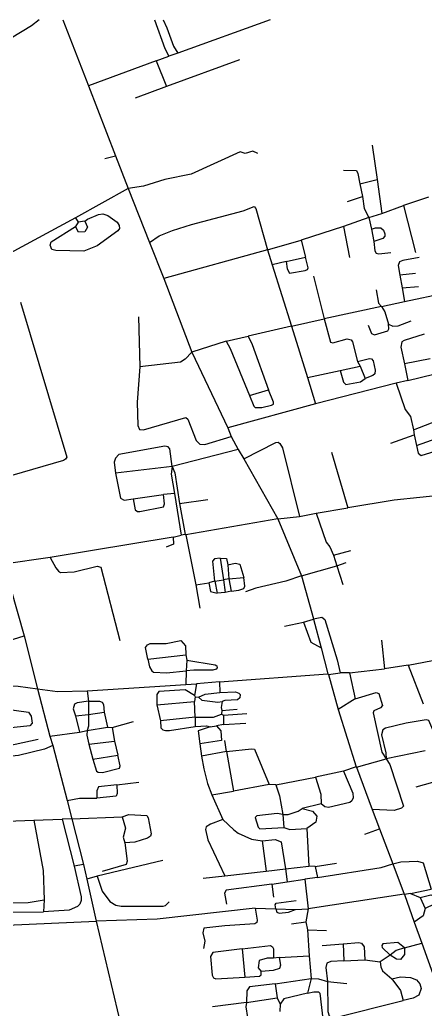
# Model space of a CAD drawing. Header units: inches. Extents: x 13525472 to 13532952, y 3654447 to 3658947.
# Drawn here: x 13529988 to 13531128, y 3656163 to 3658947 of the extents above; entities that cross this region are included whole.
import ezdxf

# ---------------------------------------------------------------- set-up
doc = ezdxf.new("R2010")
doc.units = ezdxf.units.IN
doc.header["$MEASUREMENT"] = 0

msp = doc.modelspace()

# ---------------------------------------------------------------- linework, layer by layer
for points in [[(13530042.3, 3658947.2), (13530021.1, 3658930.2), (13529839.2, 3658820.1), (13529717.7, 3658778.5), (13529669.7, 3658767.6)], [(13530109.7, 3658947.2), (13530181.8, 3658761.8)], [(13530367, 3658947.2), (13530396.2, 3658866.2), (13530407, 3658844.6)], [(13530391.1, 3658947.2), (13530402.1, 3658924.6), (13530420.6, 3658873.1), (13530432.3, 3658853.5)], [(13530692.5, 3658947.2), (13530432.3, 3658853.5)], [(13530371.5, 3658831.4), (13530181.8, 3658761.8)], [(13530371.5, 3658831.4), (13530407, 3658844.6)], [(13530371.5, 3658831.4), (13530401.1, 3658759.8)], [(13530605.7, 3658834.1), (13530401.1, 3658759.8)], [(13530432.3, 3658853.5), (13530407, 3658844.6)], [(13530181.8, 3658761.8), (13530257.2, 3658564.8)], [(13530401.1, 3658759.8), (13530312.7, 3658727.1)], [(13530657.7, 3658571.1), (13530643.1, 3658577.7), (13530622, 3658570.6), (13530608.3, 3658575.6), (13530470.6, 3658512.7), (13530395.8, 3658497.8), (13530336.1, 3658478.8), (13530292.8, 3658472.2)], [(13530978.7, 3658594.6), (13530993.6, 3658498)], [(13530227.7, 3658556.6), (13530257.2, 3658564.8)], [(13530257.2, 3658564.8), (13530292.8, 3658472.2)], [(13530898.7, 3658523.6), (13530935.1, 3658523), (13530939.1, 3658515.1), (13530944.3, 3658485.4)], [(13530944.3, 3658485.4), (13530993.6, 3658498)], [(13530993.6, 3658498), (13531006.1, 3658402.3)], [(13530292.8, 3658472.2), (13530145.2, 3658389.6)], [(13530292.8, 3658472.2), (13530352.7, 3658320.6)], [(13530944.3, 3658485.4), (13530952.3, 3658449.5)], [(13530909.7, 3658436.1), (13530952.3, 3658449.5)], [(13530952.3, 3658449.5), (13530956.2, 3658415.7), (13530969.6, 3658390.8)], [(13531137.7, 3658448.1), (13531067.2, 3658424.5)], [(13530352.7, 3658320.6), (13530379.7, 3658339.1), (13530417.7, 3658354), (13530471.3, 3658371.4), (13530616.1, 3658409.9), (13530647, 3658421.6), (13530651.9, 3658416.3), (13530684.5, 3658299.9)], [(13531006.1, 3658402.3), (13531067.2, 3658424.5)], [(13531067.2, 3658424.5), (13531100.7, 3658292.6)], [(13530145.2, 3658389.6), (13529819.6, 3658214.4), (13529721.6, 3658167.6)], [(13530170.7, 3658380.1), (13530178.7, 3658386.5), (13530209.1, 3658399.7), (13530221.3, 3658400.9), (13530236.2, 3658396.1), (13530261.7, 3658377.3), (13530267.7, 3658368.1), (13530268.2, 3658359.8), (13530264.2, 3658353.1), (13530206.1, 3658310.8), (13530168.2, 3658295.7), (13530089.2, 3658297.7), (13530078.2, 3658301.2), (13530073.2, 3658313.2), (13530076.9, 3658322.1), (13530144.7, 3658365.6)], [(13530145.2, 3658389.6), (13530152.2, 3658378.1)], [(13530969.6, 3658390.8), (13530898.1, 3658365.3)], [(13530969.6, 3658390.8), (13531006.1, 3658402.3)], [(13530969.6, 3658390.8), (13530977.5, 3658358.2)], [(13530170.7, 3658380.1), (13530178.4, 3658363.4), (13530171.1, 3658350.1), (13530153.4, 3658349.5), (13530144.7, 3658365.6)], [(13530152.2, 3658378.1), (13530144.7, 3658365.6)], [(13530170.7, 3658380.1), (13530152.2, 3658378.1)], [(13530898.1, 3658365.3), (13530779.9, 3658326.7)], [(13530898.1, 3658365.3), (13530915.7, 3658278.6)], [(13530977.5, 3658358.2), (13530988.5, 3658361.7), (13531003.1, 3658361.9), (13531011.4, 3658355.5), (13531014.7, 3658345.1), (13531014.6, 3658338), (13531009.6, 3658331.8), (13530983.6, 3658323)], [(13530977.5, 3658358.2), (13530983.6, 3658323)], [(13530684.5, 3658299.9), (13530779.9, 3658326.7)], [(13530779.9, 3658326.7), (13530791.7, 3658279.3)], [(13530352.7, 3658320.6), (13530393.3, 3658218.9)], [(13530684.5, 3658299.9), (13530393.3, 3658218.9)], [(13530684.5, 3658299.9), (13530697.6, 3658257.5)], [(13530983.6, 3658323), (13530986.8, 3658297.2), (13530990.8, 3658290.8), (13530998.1, 3658288.8), (13531031.7, 3658292.6)], [(13530737.4, 3658266.9), (13530791.7, 3658279.3)], [(13530737.4, 3658266.9), (13530740.1, 3658246.6), (13530747, 3658234.4), (13530791.1, 3658241.7), (13530797.2, 3658244.5), (13530799.3, 3658249.2), (13530791.7, 3658279.3)], [(13531111.7, 3658278.6), (13531065.6, 3658270.3), (13531055.8, 3658266.1), (13531052.1, 3658256.2), (13531057, 3658228.3)], [(13530737.4, 3658266.9), (13530697.6, 3658257.5)], [(13530697.6, 3658257.5), (13530752.3, 3658085.2)], [(13530393.3, 3658218.9), (13530472.2, 3658012)], [(13530813.7, 3658225.6), (13530843.9, 3658105.8)], [(13531100.7, 3658233.6), (13531057, 3658228.3)], [(13531057, 3658228.3), (13531063.9, 3658192.7)], [(13531063.9, 3658192.7), (13531109.7, 3658197.1)], [(13531063.9, 3658192.7), (13531070.3, 3658154.4)], [(13530990.4, 3658186.9), (13530996.9, 3658149.7), (13531005, 3658140.4)], [(13531070.3, 3658154.4), (13531185.8, 3658179.1)], [(13529990.2, 3658152.6), (13530120.4, 3657716.7), (13530116.7, 3657710.6), (13530110.8, 3657707.3), (13529907.1, 3657648.1)], [(13531005, 3658140.4), (13530843.9, 3658105.8)], [(13531005, 3658140.4), (13531070.3, 3658154.4)], [(13531005, 3658140.4), (13531015.2, 3658125.6), (13531025.2, 3658090.5)], [(13530321.7, 3658111.6), (13530325.8, 3657970.3)], [(13530752.3, 3658085.2), (13530843.9, 3658105.8)], [(13530843.9, 3658105.8), (13530861.5, 3658039.6), (13530868.2, 3658037.7), (13530908.8, 3658049.7), (13530920.5, 3658046.6), (13530924.1, 3658040.5), (13530937.7, 3657985.9)], [(13530752.3, 3658085.2), (13530630.4, 3658056.7)], [(13530752.3, 3658085.2), (13530797.1, 3657940.4)], [(13530968.2, 3658087.6), (13530977.5, 3658064.8), (13530985.9, 3658060.3), (13531023, 3658072.2), (13531025.9, 3658077.8), (13531025.2, 3658090.5)], [(13531025.2, 3658090.5), (13531037.5, 3658085.3), (13531051.9, 3658086.2), (13531089.2, 3658099.6)], [(13530568.9, 3658042.9), (13530630.4, 3658056.7)], [(13530630.4, 3658056.7), (13530641.9, 3658033.5), (13530687.6, 3657905.5)], [(13531125.7, 3658062.1), (13531068.8, 3658045), (13531062.7, 3658041.3), (13531060, 3658026.3), (13531069.7, 3657979.4)], [(13530568.9, 3658042.9), (13530472.2, 3658012)], [(13530568.9, 3658042.9), (13530579.6, 3658022.6), (13530633.9, 3657890.3)], [(13530472.2, 3658012), (13530453.2, 3657992.4), (13530440, 3657984.1), (13530325.8, 3657970.3)], [(13530472.2, 3658012), (13530573.2, 3657798.6)], [(13530937.7, 3657985.9), (13530971.9, 3657994.4), (13530977.5, 3657992.7), (13530981.8, 3657987.5), (13530987.5, 3657961), (13530986.8, 3657950.8), (13530981.2, 3657946.1), (13530959.7, 3657937.8)], [(13531142.5, 3657993.4), (13531069.7, 3657979.4)], [(13530325.8, 3657970.3), (13530318.7, 3657871.3), (13530319.7, 3657805.3), (13530325.3, 3657794.4), (13530336.1, 3657793.7), (13530455.4, 3657827.6), (13530461.2, 3657823.1), (13530484.6, 3657763.1), (13530494.8, 3657753), (13530508.7, 3657751.6), (13530582.2, 3657774.1)], [(13530889.1, 3657960.1), (13530945, 3657972.8)], [(13530937.7, 3657985.9), (13530945, 3657972.8)], [(13530945, 3657972.8), (13530959.7, 3657937.8)], [(13531069.7, 3657979.4), (13531079.9, 3657931.7)], [(13530797.1, 3657940.4), (13530889.1, 3657960.1)], [(13530797.1, 3657940.4), (13530819.8, 3657866.3)], [(13530889.1, 3657960.1), (13530898.8, 3657927.5), (13530904.9, 3657920.9), (13530946, 3657928.8), (13530959.7, 3657937.8)], [(13531079.9, 3657931.7), (13531152.5, 3657949.7)], [(13531046.5, 3657924.7), (13530819.8, 3657866.3)], [(13531079.9, 3657931.7), (13531046.5, 3657924.7)], [(13531046.5, 3657924.7), (13531071.8, 3657850.7), (13531087.3, 3657830.9), (13531095, 3657793.1)], [(13530633.9, 3657890.3), (13530687.6, 3657905.5)], [(13530633.9, 3657890.3), (13530646.4, 3657859.9), (13530650.2, 3657856), (13530669.1, 3657855.8), (13530696.5, 3657862.5), (13530701.3, 3657865.5), (13530702.1, 3657871.2), (13530687.6, 3657905.5)], [(13530819.8, 3657866.3), (13530573.2, 3657798.6)], [(13530573.2, 3657798.6), (13530582.2, 3657774.1)], [(13531095, 3657793.1), (13531145.8, 3657812.8), (13531160.1, 3657814.6)], [(13530582.2, 3657774.1), (13530602.2, 3657737.6)], [(13531031.7, 3657756.1), (13531097.4, 3657779.6)], [(13531095, 3657793.1), (13531097.4, 3657779.6)], [(13531097.4, 3657779.6), (13531104.1, 3657749.1)], [(13531104.1, 3657749.1), (13531175.1, 3657774.9)], [(13530416.4, 3657690.4), (13530410.3, 3657739.9), (13530405.1, 3657745.9), (13530395.7, 3657747.2), (13530266.4, 3657724.2), (13530257.1, 3657713.2), (13530253.3, 3657702.6), (13530257, 3657671.3)], [(13530618.2, 3657712.1), (13530708.6, 3657757.2), (13530715, 3657758.2), (13530719.7, 3657755.2), (13530727, 3657742.5), (13530774.8, 3657549.6)], [(13531104.1, 3657749.1), (13531108.9, 3657727.2), (13531116.8, 3657720.9), (13531183.5, 3657741.7)], [(13530602.2, 3657737.6), (13530416.4, 3657690.4)], [(13530602.2, 3657737.6), (13530618.2, 3657712.1)], [(13530865.2, 3657730.6), (13530910.5, 3657574.1)], [(13530416.4, 3657690.4), (13530257, 3657671.3)], [(13530416.4, 3657690.4), (13530414.2, 3657668.6), (13530423.2, 3657614.3)], [(13530416.4, 3657690.4), (13530424.4, 3657672), (13530437.7, 3657586.1)], [(13530618.2, 3657712.1), (13530713.5, 3657542.4)], [(13530257, 3657671.3), (13530271.6, 3657601.1), (13530281.7, 3657595.3), (13530307.3, 3657598.8)], [(13530307.3, 3657598.8), (13530392.2, 3657611.3)], [(13530307.3, 3657598.8), (13530313.1, 3657567.9), (13530318.8, 3657563.4), (13530325.8, 3657563.2), (13530392.1, 3657576.9), (13530395.3, 3657585), (13530392.2, 3657611.3)], [(13530423.2, 3657614.3), (13530392.2, 3657611.3)], [(13530423.2, 3657614.3), (13530441.7, 3657496.6)], [(13531185.6, 3657610.4), (13531040.8, 3657595.7), (13530910.5, 3657574.1)], [(13530437.7, 3657586.1), (13530516.7, 3657597.6)], [(13530437.7, 3657586.1), (13530453.7, 3657498.6)], [(13530713.5, 3657542.4), (13530774.8, 3657549.6)], [(13530774.8, 3657549.6), (13530822.1, 3657559)], [(13530822.1, 3657559), (13530910.5, 3657574.1)], [(13530822.1, 3657559), (13530850.1, 3657477.1), (13530860, 3657464), (13530870.8, 3657440.7)], [(13530713.5, 3657542.4), (13530454.7, 3657498.1)], [(13530713.5, 3657542.4), (13530780.1, 3657382.6)], [(13530419.2, 3657491.1), (13530074, 3657434.3)], [(13530419.2, 3657491.1), (13530420, 3657471.2), (13530400.2, 3657462.8)], [(13530419.2, 3657491.1), (13530441.7, 3657496.6)], [(13530453.7, 3657498.6), (13530441.7, 3657496.6)], [(13530453.7, 3657498.6), (13530454.7, 3657498.1)], [(13530454.7, 3657498.1), (13530483.1, 3657357.3)], [(13530870.8, 3657440.7), (13530918.7, 3657453.6)], [(13530870.8, 3657440.7), (13530879.8, 3657410.9)], [(13530074, 3657434.3), (13529943.2, 3657415.4)], [(13529943.2, 3657415.4), (13530000.4, 3657213.7)], [(13530074, 3657434.3), (13530089.5, 3657404.8), (13530096.8, 3657395.5), (13530102.8, 3657392), (13530141, 3657393.8), (13530206.2, 3657409.3), (13530216.1, 3657406.4), (13530269.7, 3657200.6)], [(13530551.4, 3657432), (13530535.8, 3657430), (13530529.7, 3657423.4), (13530536.2, 3657367.6)], [(13530551.4, 3657432), (13530569.3, 3657431.2), (13530573.4, 3657413.7)], [(13530551.4, 3657432), (13530560.7, 3657371.1)], [(13530573.4, 3657413.7), (13530594.1, 3657418.5), (13530606.6, 3657415.2), (13530617.8, 3657378.1)], [(13530573.4, 3657413.7), (13530575.7, 3657374.1)], [(13530780.1, 3657382.6), (13530879.8, 3657410.9)], [(13530879.8, 3657410.9), (13530906.2, 3657419.6)], [(13530879.8, 3657410.9), (13530896.2, 3657357.6)], [(13530780.1, 3657382.6), (13530736.7, 3657367), (13530651.9, 3657347.5), (13530622.7, 3657337.1)], [(13530780.1, 3657382.6), (13530813.7, 3657261.1)], [(13530483.1, 3657357.3), (13530520.2, 3657363.1)], [(13530483.1, 3657357.3), (13530494.7, 3657291.6)], [(13530536.2, 3657367.6), (13530520.2, 3657363.1)], [(13530520.2, 3657363.1), (13530524.7, 3657338.6), (13530543.5, 3657333.5)], [(13530536.2, 3657367.6), (13530536.7, 3657367.1)], [(13530536.7, 3657367.1), (13530560.7, 3657371.1)], [(13530536.7, 3657367.1), (13530543.5, 3657333.5)], [(13530575.7, 3657374.1), (13530560.7, 3657371.1)], [(13530560.7, 3657371.1), (13530566, 3657335.4)], [(13530575.7, 3657374.1), (13530576.2, 3657373.6)], [(13530576.2, 3657373.6), (13530617.8, 3657378.1)], [(13530576.2, 3657373.6), (13530583, 3657339.2)], [(13530583, 3657339.2), (13530604.6, 3657341.8), (13530618.4, 3657346.9), (13530620.6, 3657353.1), (13530617.8, 3657378.1)], [(13530566, 3657335.4), (13530543.5, 3657333.5)], [(13530583, 3657339.2), (13530566, 3657335.4)], [(13530732.7, 3657240.6), (13530786.2, 3657251.6)], [(13530786.2, 3657251.6), (13530813.7, 3657260.1)], [(13530786.2, 3657251.6), (13530806.7, 3657195.5), (13530835.5, 3657179.9)], [(13530813.7, 3657261.1), (13530837.4, 3657266), (13530846, 3657259.6), (13530881, 3657145.6), (13530888.7, 3657109.1)], [(13530813.7, 3657261.1), (13530813.7, 3657260.1)], [(13530813.7, 3657260.1), (13530835.5, 3657179.9)], [(13529875.4, 3657192), (13529970.4, 3657203.8), (13530000.4, 3657213.7)], [(13530000.4, 3657213.7), (13530038.3, 3657064)], [(13530348, 3657147.7), (13530342.1, 3657180.5), (13530347, 3657188), (13530355.3, 3657191.7), (13530400.1, 3657191.8), (13530441.4, 3657200.8), (13530453.8, 3657185.7), (13530454.7, 3657160.5)], [(13531005.2, 3657201.6), (13531014, 3657121)], [(13530348, 3657147.7), (13530454.7, 3657160.5)], [(13530454.7, 3657160.5), (13530457.9, 3657145.3)], [(13530835.5, 3657179.9), (13530854.2, 3657107.1)], [(13530348, 3657147.7), (13530353.1, 3657126.6), (13530359.6, 3657115.2), (13530364.4, 3657111.8), (13530401.1, 3657109.7), (13530455.9, 3657115)], [(13530457.9, 3657145.3), (13530537.2, 3657132), (13530541.9, 3657129.2), (13530543.5, 3657124), (13530540.2, 3657119.5), (13530531.2, 3657116.7), (13530478.1, 3657117.1), (13530455.9, 3657115)], [(13530457.9, 3657145.3), (13530455.9, 3657115)], [(13531080.5, 3657131.3), (13531014, 3657121)], [(13531080.5, 3657131.3), (13531168.7, 3657147.6)], [(13531080.5, 3657131.3), (13531122.7, 3657022.6)], [(13530455.9, 3657115), (13530455, 3657077)], [(13530550.1, 3657083.7), (13530854.2, 3657107.1)], [(13530854.2, 3657107.1), (13530856.7, 3657104.6)], [(13530856.7, 3657104.6), (13530888.7, 3657109.1)], [(13530856.7, 3657104.6), (13530883.4, 3657006.6)], [(13530915.3, 3657109.4), (13530888.7, 3657109.1)], [(13530915.3, 3657109.4), (13531014, 3657121)], [(13530915.3, 3657109.4), (13530931.2, 3657036.7)], [(13529892.7, 3657074.6), (13529983.2, 3657071.8), (13530038.3, 3657064)], [(13530178, 3657059.2), (13530455, 3657077)], [(13530455, 3657077), (13530484.8, 3657078.9)], [(13530484.8, 3657078.9), (13530479.2, 3657045.6)], [(13530550.1, 3657083.7), (13530484.8, 3657078.9)], [(13530550.1, 3657083.7), (13530550.8, 3657054.4)], [(13530038.3, 3657064), (13530093.9, 3657056.6), (13530178, 3657059.2)], [(13530038.3, 3657064), (13530073.1, 3656930.9)], [(13530178, 3657059.2), (13530181.2, 3657029.7)], [(13530479.2, 3657045.6), (13530453.2, 3657061.6), (13530378.8, 3657056.5), (13530373.3, 3657048.2), (13530373.4, 3657019.1)], [(13530479.2, 3657045.6), (13530481.7, 3657042.1)], [(13530491.2, 3657040.6), (13530509.7, 3657049), (13530550.8, 3657054.4)], [(13530550.8, 3657054.4), (13530595, 3657056), (13530604.6, 3657052.4), (13530607.9, 3657048.4), (13530606.6, 3657039.2), (13530600.2, 3657033.1), (13530564.7, 3657031.5), (13530557.1, 3657028.6)], [(13530931.2, 3657036.7), (13530990, 3657054.3), (13530997.7, 3657051), (13531008.2, 3657017.6), (13531002.7, 3657010.9), (13530984.1, 3657002.7), (13530982, 3656996.9), (13531006.5, 3656886.1), (13531018.3, 3656867.8)], [(13530181.2, 3657029.7), (13530149.8, 3657024.9), (13530142.3, 3657021.4), (13530138.6, 3657008), (13530144.5, 3656988.9)], [(13530181.2, 3657029.7), (13530212, 3657029.7), (13530219.6, 3657027.1), (13530223.5, 3657020.7), (13530225.7, 3656998.6)], [(13530181.2, 3657029.7), (13530181.5, 3656992.5)], [(13530373.4, 3657019.1), (13530479.7, 3657029.1)], [(13530373.4, 3657019.1), (13530383.5, 3656974.2)], [(13530481.7, 3657042.1), (13530479.7, 3657029.1)], [(13530481.1, 3656984.9), (13530479.7, 3657029.1)], [(13530481.7, 3657042.1), (13530491.2, 3657040.6)], [(13530491.2, 3657040.6), (13530500.2, 3657032.4), (13530544.7, 3657027.3), (13530557.1, 3657028.6)], [(13530557.1, 3657028.6), (13530554.5, 3657012.3), (13530556.7, 3657003.1)], [(13530931.2, 3657036.7), (13530883.4, 3657006.6)], [(13529878.8, 3657001.8), (13529945.6, 3657008.4), (13530012.7, 3656998.5), (13530020, 3656987.5), (13530023, 3656967.8), (13530016.1, 3656960.7), (13529892.1, 3656947.4)], [(13530144.5, 3656988.9), (13530181.5, 3656992.5)], [(13530181.5, 3656992.5), (13530181.6, 3656959.6), (13530178, 3656947.1)], [(13530181.5, 3656992.5), (13530225.7, 3656998.6)], [(13530225.7, 3656998.6), (13530234.7, 3656956.6)], [(13530481.1, 3656984.9), (13530532.5, 3656984.8), (13530555.7, 3656993.6)], [(13530556.7, 3657003.1), (13530555.7, 3656993.6)], [(13530555.7, 3656993.6), (13530561.2, 3656990.6)], [(13530556.7, 3657003.1), (13530599.7, 3657007.6)], [(13530561.2, 3656990.6), (13530561.1, 3656964.2)], [(13530561.2, 3656990.6), (13530626.7, 3656994.6)], [(13530883.4, 3657006.6), (13530934.2, 3656844.6)], [(13530144.5, 3656988.9), (13530156.1, 3656942.1)], [(13530247.7, 3656955.6), (13530307.7, 3656972.1)], [(13530481.1, 3656984.9), (13530383.5, 3656974.2)], [(13530383.5, 3656974.2), (13530385.1, 3656954.9), (13530390.8, 3656949.5), (13530398.2, 3656947.5), (13530409, 3656946.9), (13530481.3, 3656958.3)], [(13530481.1, 3656984.9), (13530481.3, 3656958.3)], [(13530561.1, 3656964.2), (13530541.2, 3656960.1)], [(13530561.1, 3656964.2), (13530623.7, 3656967.6)], [(13531163.5, 3656896.7), (13531157.8, 3656929.5), (13531138.9, 3656975.7), (13531131.1, 3656976.8), (13531074.3, 3656967.4), (13531016.7, 3656954.1), (13531009, 3656948.7), (13531005.1, 3656935.2), (13531017.2, 3656884.6), (13531018.3, 3656867.8)], [(13530073.1, 3656930.9), (13530156.1, 3656942.1)], [(13530156.1, 3656942.1), (13530178, 3656947.1)], [(13530178, 3656947.1), (13530176.8, 3656934.1), (13530182.3, 3656908.3)], [(13530178, 3656947.1), (13530234.7, 3656956.6)], [(13530234.7, 3656956.6), (13530247.7, 3656955.6)], [(13530247.7, 3656955.6), (13530254.9, 3656916.8)], [(13530481.3, 3656958.3), (13530513.4, 3656960.7), (13530523.7, 3656957.6)], [(13530523.7, 3656957.6), (13530489.9, 3656946.3), (13530494.8, 3656910)], [(13530541.2, 3656960.1), (13530553.9, 3656945.9), (13530555, 3656919.2), (13530494.8, 3656910)], [(13530523.7, 3656957.6), (13530541.2, 3656960.1)], [(13529904.4, 3656907.8), (13529953.7, 3656903.9), (13530039.7, 3656922.6)], [(13530073.1, 3656930.9), (13530081.3, 3656904.9)], [(13530182.3, 3656908.3), (13530254.9, 3656916.8)], [(13530182.3, 3656908.3), (13530193.3, 3656866.2)], [(13530254.9, 3656916.8), (13530263.7, 3656877.8)], [(13530494.8, 3656910), (13530499.6, 3656875.3)], [(13530569.8, 3656888.3), (13530565.2, 3656918.6)], [(13530081.3, 3656904.9), (13530057.6, 3656894.4), (13529984.6, 3656877.3), (13529916.1, 3656870.5)], [(13530081.3, 3656904.9), (13530121.1, 3656750.6)], [(13530569.8, 3656888.3), (13530499.6, 3656875.3)], [(13530569.8, 3656888.3), (13530640.2, 3656895.7), (13530648.4, 3656894.4), (13530689.6, 3656795)], [(13530569.8, 3656888.3), (13530588.8, 3656776.8)], [(13531128.5, 3656890.3), (13531018.3, 3656867.8)], [(13530193.3, 3656866.2), (13530203.7, 3656833), (13530208.8, 3656829.7), (13530221.2, 3656829.1), (13530268.8, 3656840.9), (13530270.4, 3656847.7), (13530263.7, 3656877.8)], [(13530193.3, 3656866.2), (13530263.7, 3656877.8)], [(13530499.6, 3656875.3), (13530505.4, 3656839.7), (13530515.9, 3656798.2), (13530528.5, 3656765.8)], [(13530935.2, 3656844.1), (13531018.3, 3656867.8)], [(13531018.3, 3656867.8), (13531029.1, 3656851.1), (13531067.7, 3656734), (13531061.9, 3656728.5), (13531040.9, 3656721.8), (13530978.9, 3656725.3)], [(13530898.2, 3656833.1), (13530819.9, 3656815.8)], [(13530898.2, 3656833.1), (13530924.8, 3656770.5), (13530925.7, 3656757.8), (13530922.3, 3656749.1), (13530916.1, 3656744.7), (13530856.1, 3656730.7), (13530845.9, 3656732.7), (13530836, 3656740.8)], [(13530934.2, 3656844.6), (13530898.2, 3656833.1)], [(13530934.2, 3656844.6), (13530935.2, 3656844.1)], [(13530935.2, 3656844.1), (13530978.9, 3656725.3)], [(13530260.9, 3656794), (13530322.7, 3656802.1)], [(13530689.6, 3656795), (13530588.8, 3656776.8)], [(13530708, 3656794.3), (13530689.6, 3656795)], [(13530708, 3656794.3), (13530819.9, 3656815.8)], [(13530819.9, 3656815.8), (13530834.6, 3656768.1), (13530836, 3656740.8)], [(13531102.7, 3656789.1), (13531149.5, 3656802.1)], [(13530260.9, 3656794), (13530209.5, 3656788.3), (13530204.5, 3656777.2), (13530204.8, 3656756.9)], [(13530260.9, 3656794), (13530262.3, 3656769.8), (13530258.8, 3656762.5), (13530204.8, 3656756.9)], [(13530528.5, 3656765.8), (13530588.8, 3656776.8)], [(13530708, 3656794.3), (13530719, 3656763.6), (13530728.2, 3656710.6)], [(13530121.1, 3656750.6), (13530155.7, 3656756.5), (13530204.8, 3656756.9)], [(13530121.1, 3656750.6), (13530135, 3656698.5)], [(13530528.5, 3656765.8), (13530559.5, 3656696.7)], [(13530836, 3656740.8), (13530782.1, 3656728)], [(13530728.2, 3656710.6), (13530712.2, 3656713.5), (13530654.7, 3656706.9), (13530650, 3656702), (13530658.9, 3656675.1), (13530663.5, 3656670.1), (13530731, 3656674.7)], [(13530728.2, 3656710.6), (13530742.7, 3656711.1), (13530770.9, 3656720.5), (13530782.1, 3656728)], [(13530782.1, 3656728), (13530811.6, 3656720.1), (13530823.3, 3656706), (13530821.1, 3656689.2), (13530795.1, 3656671.4)], [(13530978.9, 3656725.3), (13530999.5, 3656670.8)], [(13529674.8, 3656681.4), (13530027.7, 3656694.5)], [(13530027.7, 3656694.5), (13530107.6, 3656697.7)], [(13530027.7, 3656694.5), (13530054.3, 3656553.5), (13530056.7, 3656471.1)], [(13530135, 3656698.5), (13530107.6, 3656697.7)], [(13530107.6, 3656697.7), (13530141.4, 3656565.6)], [(13530135, 3656698.5), (13530276.3, 3656704.5)], [(13530135, 3656698.5), (13530167.6, 3656570.5)], [(13530276.3, 3656704.5), (13530294.7, 3656710.7), (13530345.4, 3656707.8), (13530349.2, 3656701.6), (13530358, 3656656.7), (13530355.8, 3656649.4), (13530347.5, 3656644.6), (13530311.3, 3656633.2), (13530283.8, 3656631)], [(13530276.3, 3656704.5), (13530285.3, 3656672.5), (13530279.1, 3656647.1), (13530283.8, 3656631)], [(13530559.5, 3656696.7), (13530524.2, 3656684), (13530512.7, 3656675.7), (13530510.3, 3656668.5), (13530517.1, 3656639.6), (13530564.7, 3656537.9)], [(13530559.5, 3656696.7), (13530589.7, 3656667.3), (13530602.2, 3656658.7), (13530640.2, 3656641.6), (13530669.4, 3656636.8)], [(13530728.2, 3656710.6), (13530731, 3656674.7)], [(13530731, 3656674.7), (13530747.2, 3656668.8), (13530795.1, 3656671.4)], [(13530795.1, 3656671.4), (13530801.5, 3656565)], [(13530958.7, 3656655.1), (13530999.5, 3656670.8)], [(13530999.5, 3656670.8), (13531037.5, 3656571.6)], [(13530283.8, 3656631), (13530290, 3656579.6), (13530287.1, 3656570.3), (13530219.7, 3656550.1)], [(13530669.4, 3656636.8), (13530706.1, 3656640.2), (13530723.2, 3656634.2), (13530735.2, 3656558.1)], [(13530669.4, 3656636.8), (13530681, 3656551.4)], [(13530390.7, 3656581.6), (13530205.6, 3656537)], [(13530819.1, 3656564.8), (13530878.7, 3656574.1)], [(13531037.5, 3656571.6), (13531060.2, 3656577.3), (13531106.9, 3656579.5), (13531123, 3656574.6), (13531145.2, 3656500.7)], [(13530141.4, 3656565.6), (13530160.5, 3656479.5), (13530160.9, 3656468.7), (13530157.1, 3656458.2), (13530150.1, 3656452.3), (13530127, 3656441.5), (13530054.9, 3656436.9)], [(13530167.6, 3656570.5), (13530141.4, 3656565.6)], [(13530167.6, 3656570.5), (13530176.9, 3656529)], [(13530564.7, 3656537.9), (13530681, 3656551.4)], [(13530681, 3656551.4), (13530735.2, 3656558.1)], [(13530735.2, 3656558.1), (13530801.5, 3656565)], [(13530735.2, 3656558.1), (13530740, 3656521.1)], [(13530819.1, 3656564.8), (13530801.5, 3656565)], [(13530819.1, 3656564.8), (13530825.1, 3656533.2)], [(13530825.1, 3656533.2), (13531004.5, 3656561.4), (13531037.5, 3656571.6)], [(13531037.5, 3656571.6), (13531068.7, 3656486.6)], [(13530205.6, 3656537), (13530176.9, 3656529)], [(13530176.9, 3656529), (13530203.3, 3656411.1)], [(13530205.6, 3656537), (13530219.9, 3656495.2), (13530241.4, 3656465.8), (13530258.5, 3656455.7), (13530273.7, 3656453.1), (13530391.5, 3656452.6), (13530397.9, 3656454.6), (13530408.7, 3656464.6)], [(13530503.7, 3656531.6), (13530564.7, 3656537.9)], [(13530696.6, 3656514.9), (13530740, 3656521.1)], [(13530740, 3656521.1), (13530790.1, 3656529.2)], [(13530825.1, 3656533.2), (13530790.1, 3656529.2)], [(13530790.1, 3656529.2), (13530798.7, 3656445.6)], [(13530696.6, 3656514.9), (13530568.8, 3656497.8), (13530563.9, 3656489.9), (13530569.7, 3656458.6)], [(13530696.6, 3656514.9), (13530701.7, 3656478.6)], [(13531086.7, 3656488.1), (13531145.2, 3656500.7)], [(13529912.2, 3656467.1), (13529942.5, 3656462.2), (13530011.5, 3656463.6), (13530056.7, 3656471.1)], [(13530056.7, 3656471.1), (13530054.9, 3656436.9)], [(13530708.7, 3656445.6), (13530706.1, 3656456.8), (13530709.2, 3656461.6), (13530765.7, 3656468.6)], [(13531068.7, 3656486.6), (13530798.7, 3656445.6)], [(13531068.7, 3656486.6), (13531069.7, 3656486.1)], [(13531086.7, 3656488.1), (13531069.7, 3656486.1)], [(13531069.7, 3656486.1), (13531097.4, 3656408)], [(13531086.7, 3656488.1), (13531113.7, 3656477.6)], [(13531113.7, 3656477.6), (13531144.3, 3656484.6), (13531149.8, 3656482.9), (13531154.9, 3656476.5), (13531156.3, 3656466.2), (13531153.5, 3656458.2), (13531128.1, 3656446.3)], [(13531113.7, 3656477.6), (13531128.1, 3656446.3)], [(13529904.3, 3656435.7), (13530054.9, 3656436.9)], [(13530650.3, 3656446.8), (13530374.7, 3656416.2), (13530203.3, 3656411.1)], [(13530650.3, 3656446.8), (13530655.9, 3656413.7), (13530654.4, 3656407.3), (13530649.5, 3656403.4), (13530564.7, 3656397.9), (13530506.1, 3656390.6), (13530503.1, 3656378.2), (13530508.6, 3656353.9), (13530504.7, 3656333.6)], [(13530650.3, 3656446.8), (13530708.7, 3656445.6)], [(13530708.7, 3656445.6), (13530763.9, 3656443.3)], [(13530708.7, 3656445.6), (13530711.1, 3656435.9), (13530717.3, 3656432.8), (13530744.2, 3656435.6), (13530763.9, 3656443.3)], [(13530763.9, 3656443.3), (13530798.7, 3656445.6)], [(13530798.7, 3656445.6), (13530792.7, 3656408.6)], [(13531128.1, 3656446.3), (13531122.9, 3656425.5), (13531097.4, 3656408)], [(13529952.1, 3656399.3), (13530203.3, 3656411.1)], [(13530203.3, 3656411.1), (13530270.4, 3656125.8)], [(13530752.7, 3656403.1), (13530792.7, 3656408.6)], [(13530792.7, 3656408.6), (13530797.7, 3656386.1)], [(13531097.4, 3656408), (13531118.8, 3656348.3)], [(13530797.7, 3656386.1), (13530802.1, 3656312.8)], [(13530797.7, 3656386.1), (13530850.9, 3656384.2)], [(13530897.5, 3656347.1), (13530941.7, 3656350.5), (13530949.2, 3656348.6), (13530956.5, 3656338.6), (13530958.3, 3656301.7)], [(13531070.1, 3656335.2), (13531051.3, 3656350.4), (13531009.3, 3656346.6), (13531006.1, 3656342), (13531007.5, 3656336.4), (13531029.8, 3656315.2)], [(13530613.1, 3656333.1), (13530531, 3656322), (13530524.6, 3656310.8), (13530529.1, 3656258.3), (13530532.6, 3656251.2), (13530539.6, 3656248.5), (13530620.9, 3656253)], [(13530613.1, 3656333.1), (13530693.1, 3656342.1), (13530699.1, 3656338.6), (13530701.8, 3656333.1), (13530701.8, 3656306.8)], [(13530613.1, 3656333.1), (13530620.9, 3656253)], [(13530838.7, 3656342.1), (13530897.5, 3656347.1)], [(13530897.5, 3656347.1), (13530899.2, 3656299.2)], [(13531070.1, 3656335.2), (13531069.7, 3656317.3), (13531058.7, 3656302.4), (13531047.1, 3656303.5), (13531029.8, 3656315.2)], [(13531070.1, 3656335.2), (13531046.8, 3656327.7), (13531029.8, 3656315.2)], [(13531070.1, 3656335.2), (13531118.8, 3656348.3)], [(13531118.8, 3656348.3), (13531154, 3656249.7)], [(13530701.8, 3656306.8), (13530683.7, 3656306.2), (13530661.7, 3656300.1), (13530658.8, 3656279.2), (13530667.2, 3656268.6)], [(13530718, 3656308.3), (13530720.9, 3656287.2), (13530718.2, 3656277), (13530701.1, 3656271.8), (13530667.2, 3656268.6)], [(13530718, 3656308.3), (13530701.8, 3656306.8)], [(13530718, 3656308.3), (13530802.1, 3656312.8)], [(13530802.1, 3656312.8), (13530807.4, 3656249)], [(13530899.2, 3656299.2), (13530863.1, 3656297.3), (13530851.2, 3656292.5), (13530848.7, 3656280.5), (13530853.8, 3656241)], [(13530899.2, 3656299.2), (13530958.3, 3656301.7)], [(13530958.3, 3656301.7), (13531001.3, 3656296.1)], [(13531029.8, 3656315.2), (13531001.3, 3656296.1)], [(13531001.3, 3656296.1), (13531003.5, 3656281.7), (13531008.5, 3656270.8), (13531034.8, 3656248.4)], [(13530620.9, 3656253), (13530662.4, 3656255.9), (13530666.6, 3656259.3), (13530667.2, 3656268.6)], [(13530705.9, 3656234.7), (13530807.4, 3656249)], [(13530807.4, 3656249), (13530797.3, 3656207.6)], [(13530807.4, 3656249), (13530828.6, 3656248.1), (13530853.8, 3656241)], [(13530853.8, 3656241), (13530907.7, 3656235.6)], [(13530853.8, 3656241), (13530854, 3656156.4), (13530858.5, 3656143.8), (13530868.8, 3656137.6), (13531066.5, 3656187.5)], [(13531034.8, 3656248.4), (13531059, 3656254.1), (13531086.7, 3656252.2), (13531104.1, 3656245.1), (13531112.8, 3656234.7), (13531116.6, 3656221.5), (13531110.3, 3656202.5), (13531094.7, 3656194.1), (13531066.5, 3656187.5)], [(13531034.8, 3656248.4), (13531058.5, 3656215.1), (13531066.5, 3656187.5)], [(13530705.9, 3656234.7), (13530634.4, 3656225.7), (13530626.9, 3656215), (13530625.8, 3656181.8)], [(13530705.9, 3656234.7), (13530712.3, 3656195.1)], [(13530797.3, 3656207.6), (13530815.4, 3656211.8), (13530827.9, 3656211.6), (13530832, 3656208.3), (13530843.6, 3656111.6), (13530837.7, 3656105.8), (13530786.7, 3656098.3)], [(13530625.8, 3656181.8), (13530712.3, 3656195.1)], [(13530712.3, 3656195.1), (13530720.2, 3656177.1)], [(13530797.3, 3656207.6), (13530730.9, 3656192.1), (13530720.2, 3656177.1)], [(13530625.8, 3656181.8), (13530529.7, 3656169.6)], [(13530625.8, 3656181.8), (13530623.7, 3656169.1), (13530628.6, 3656139.6)], [(13530720.2, 3656177.1), (13530719.7, 3656156.1)]]:
    msp.add_lwpolyline(points)

doc.saveas('drawing.dxf')
